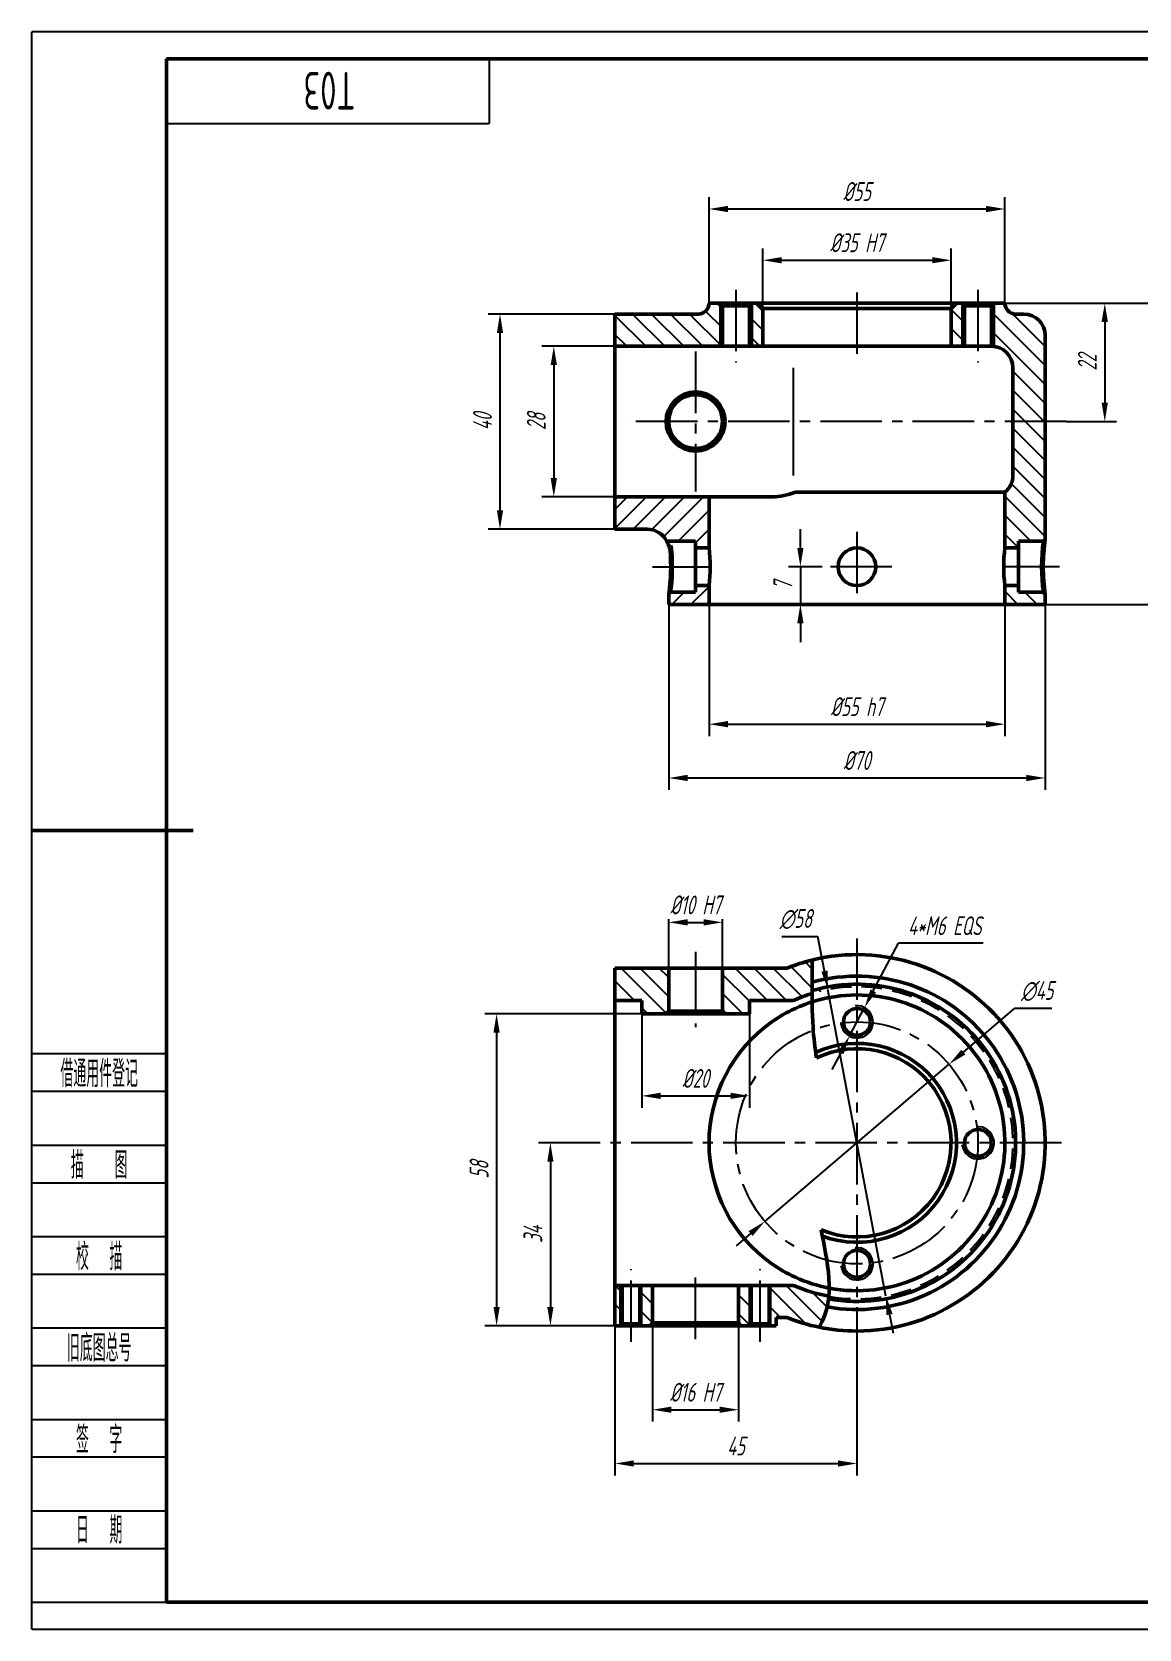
# Model space of a CAD drawing. Header units: millimetres. Extents: x 5 to 4696, y -479 to 299.
# Drawn here: x 942.6 to 1148.5, y -54.3 to 242.7 of the extents above; entities that cross this region are included whole.
import ezdxf
from ezdxf.enums import TextEntityAlignment as Align

# ---------------------------------------------------------------- set-up
doc = ezdxf.new("R2010")
doc.units = ezdxf.units.MM
doc.header["$LTSCALE"] = 0.6
doc.header["$MEASUREMENT"] = 0
doc.linetypes.add('CENTER2', pattern=[28.575, 19.05, -3.175, 3.175, -3.175])
doc.linetypes.add('DASHED2', pattern=[9.525, 6.35, -3.175])
for name, color, linetype, lineweight in [('1轮廓实线层', 7, 'Continuous', 50), ('2细线层', 4, 'Continuous', 25), ('3中心线层', 1, 'CENTER2', 25), ('4虚线层', 6, 'DASHED2', 25), ('5剖面线层', 2, 'Continuous', 25), ('6文字层', 3, 'Continuous', 25), ('7标注层', 4, 'Continuous', 25)]:
    doc.layers.add(name, color=color, linetype=linetype, lineweight=lineweight)
doc.layers.add('图框层', color=7, linetype='Continuous')
doc.styles.add('PC_TEXTSTYLE', font='ISOCP.SHX', dxfattribs={"width": 0.707, "oblique": 13, "bigfont": 'GBCBIG.SHX'})
doc.dimstyles.new('GB_DIAMETER', dxfattribs={"dimtxt": 3.5, "dimasz": 3.5, "dimexe": 2.2, "dimexo": 0, "dimgap": 1.5, "dimtad": 1, "dimjust": 4, "dimdsep": 46, "dimtxsty": 'PC_TEXTSTYLE', "dimcen": 0, "dimclrd": 256, "dimclrt": 3, "dimadec": 0, "dimazin": 2, "dimtp": 0.1, "dimtm": 0.1, "dimtfac": 0.71, "dimtdec": 3, "dimtmove": 0, "dimatfit": 2, "dimfxl": 1, "dimtfill": 1, "dimarcsym": 0})
doc.dimstyles.new('GB_LINEAR', dxfattribs={"dimtxt": 3.5, "dimasz": 3.5, "dimexe": 2.2, "dimexo": 0, "dimgap": 1.5, "dimtad": 1, "dimdsep": 46, "dimtxsty": 'PC_TEXTSTYLE', "dimcen": 0, "dimclrd": 256, "dimclrt": 3, "dimadec": 0, "dimazin": 2, "dimtp": 0.1, "dimtm": 0.1, "dimtfac": 0.71, "dimtdec": 3, "dimtmove": 0, "dimatfit": 3, "dimfxl": 1, "dimtfill": 1, "dimarcsym": 0})

# ---------------------------------------------------------------- blocks, each defined once
blk = doc.blocks.new('ZwmFrameMain_3_A3^ _^ 无分区图框^ _^ landscape')
at = {"layer": '1轮廓实线层'}
for p, q in [((0, 0), (0, 287)), ((390, 287), (0, 287)), ((-25, 143.5), (5, 143.5)), ((0, 0), (390, 0))]:
    blk.add_line(p, q, dxfattribs=at)
at = {"layer": '2细线层'}
for p, q in [((-25, -5), (-25, 292)), ((395, 292), (-25, 292)), ((-25, -5), (395, -5))]:
    blk.add_line(p, q, dxfattribs=at)
blk = doc.blocks.new('ZwmFrameMain_3_图样代号')
at = {"layer": '2细线层', "linetype": 'Continuous'}
for p in [(60, 0), (0, -12)]:
    blk.add_line(p, (60, -12), dxfattribs=at)
at = {"layer": '6文字层', "style": 'PC_TEXTSTYLE', "width": 3.066155}
blk.add_attdef('图样代号', text='', height=7, rotation=180, dxfattribs=at).set_placement((58.24, -2.4), (2.35, -2.4), align=Align.FIT)
blk = doc.blocks.new('ZwmFrameMain_3_附加栏')
at = {"layer": '2细线层'}
for p, q in [((-25, 102), (0, 102)), ((-25, 95), (0, 95)), ((-25, 85), (0, 85)), ((-25, 78), (0, 78)), ((-25, 68), (0, 68)), ((-25, 61), (0, 61)), ((-25, 51), (0, 51)), ((-25, 44), (0, 44)), ((-25, 34), (0, 34)), ((-25, 27), (0, 27)), ((-25, 17), (0, 17)), ((-25, 10), (0, 10)), ((-25, 0), (0, 0))]:
    blk.add_line(p, q, dxfattribs=at)
at = {"layer": '6文字层', "color": 3, "style": 'PC_TEXTSTYLE'}
for s, width, p in [('借通用件登记', 0.667, (-12.5, 98.5)), ('描   图', 0.6667, (-12.5, 81.5)), ('校  描', 0.667, (-12.5, 64.5)), ('旧底图总号', 0.667, (-12.5, 47.5)), ('签  字', 0.667, (-12.5, 30.5)), ('日  期', 0.667, (-12.49, 13.6))]:
    blk.add_text(s, height=5, dxfattribs=dict(at, width=width)).set_placement(p, align=Align.MIDDLE)
at = {"layer": '6文字层', "style": 'PC_TEXTSTYLE'}
for tag, width, p, p2 in [('借通用件登记', 0.671328, (-23.44, 86.36), (-1.25, 86.36)), ('描图', 2.120922, (-23.44, 69.36), (-1.25, 69.36)), ('校图', 2.149976, (-23.75, 52.06), (-1.25, 52.06)), ('旧底图总号', 0.761452, (-22.84, 35.67), (-1.86, 35.67)), ('签字', 2.026939, (-23.14, 18.37), (-1.56, 18.37)), ('日期', 1.89999, (-22.84, 1.37), (-2.17, 1.37))]:
    blk.add_attdef(tag, text='', height=5, dxfattribs=dict(at, width=width)).set_placement(p, p2, align=Align.FIT)
blk = doc.blocks.new('*D62')
at = {"layer": '7标注层', "color": 0, "lineweight": -2}
for p, q in [((1061.02, 136.23), (1061.02, 101.75)), ((1131.02, 136.23), (1131.02, 101.75))]:
    blk.add_line(p, q, dxfattribs=at)
at = {"layer": '7标注层', "lineweight": -2}
blk.add_line((1064.52, 103.95), (1127.52, 103.95), dxfattribs=at)
at = {"layer": '7标注层'}
for points in [[(1064.52, 104.54), (1064.52, 103.37), (1061.02, 103.95)], [(1127.52, 103.37), (1127.52, 104.54), (1131.02, 103.95)]]:
    blk.add_solid(points, dxfattribs=at)
at = {"layer": 'Defpoints', "color": 0}
for p in [(1061.02, 136.23), (1131.02, 136.23), (1131.02, 103.95)]:
    blk.add_point(p, dxfattribs=at)
at = {"layer": '7标注层', "color": 3, "insert": (1096.02, 107.2), "char_height": 3.5, "attachment_point": 5, "style": 'PC_TEXTSTYLE', "bg_fill": 3, "box_fill_scale": 1.25, "bg_fill_color": 257, "bg_fill_transparency": 0}
blk.add_mtext('{%%c70}', dxfattribs=at)
blk = doc.blocks.new('*D63')
at = {"layer": '7标注层', "color": 0, "lineweight": -2}
for p, q in [((1068.52, 136.23), (1068.52, 111.75)), ((1123.52, 136.23), (1123.52, 111.75))]:
    blk.add_line(p, q, dxfattribs=at)
at = {"layer": '7标注层', "lineweight": -2}
blk.add_line((1072.02, 113.95), (1120.02, 113.95), dxfattribs=at)
at = {"layer": '7标注层'}
for points in [[(1072.02, 114.54), (1072.02, 113.37), (1068.52, 113.95)], [(1120.02, 113.37), (1120.02, 114.54), (1123.52, 113.95)]]:
    blk.add_solid(points, dxfattribs=at)
at = {"layer": 'Defpoints', "color": 0}
for p in [(1068.52, 136.23), (1123.52, 136.23), (1123.52, 113.95)]:
    blk.add_point(p, dxfattribs=at)
at = {"layer": '7标注层', "color": 3, "insert": (1096.02, 117.2), "char_height": 3.5, "attachment_point": 5, "style": 'PC_TEXTSTYLE', "bg_fill": 3, "box_fill_scale": 1.25, "bg_fill_color": 257, "bg_fill_transparency": 0}
blk.add_mtext('{%%c55 h7}', dxfattribs=at)
blk = doc.blocks.new('*D64')
at = {"layer": '7标注层', "color": 0, "lineweight": -2}
for p, q in [((1123.52, 192.23), (1165.63, 192.23)), ((1131.02, 136.23), (1165.63, 136.23))]:
    blk.add_line(p, q, dxfattribs=at)
at = {"layer": '7标注层', "lineweight": -2}
blk.add_line((1163.43, 139.73), (1163.43, 188.73), dxfattribs=at)
at = {"layer": '7标注层'}
for points in [[(1164.02, 188.73), (1162.85, 188.73), (1163.43, 192.23)], [(1162.85, 139.73), (1164.02, 139.73), (1163.43, 136.23)]]:
    blk.add_solid(points, dxfattribs=at)
at = {"layer": 'Defpoints', "color": 0}
for p in [(1123.52, 192.23), (1163.43, 192.23), (1131.02, 136.23)]:
    blk.add_point(p, dxfattribs=at)
at = {"layer": '7标注层', "color": 3, "insert": (1160.18, 164.23), "char_height": 3.5, "attachment_point": 5, "rotation": 90, "style": 'PC_TEXTSTYLE', "bg_fill": 3, "box_fill_scale": 1.25, "bg_fill_color": 257, "bg_fill_transparency": 0}
blk.add_mtext('56', dxfattribs=at)
blk = doc.blocks.new('*D65')
at = {"layer": '7标注层', "lineweight": -2}
for p, q in [((1085.5, 146.73), (1085.5, 150.23)), ((1085.5, 143.23), (1085.5, 136.23)), ((1085.5, 132.73), (1085.5, 129.23))]:
    blk.add_line(p, q, dxfattribs=at)
at = {"layer": '7标注层', "color": 0, "lineweight": -2}
for p, q in [((1089.52, 143.23), (1083.3, 143.23)), ((1089.52, 136.23), (1083.3, 136.23))]:
    blk.add_line(p, q, dxfattribs=at)
at = {"layer": '7标注层'}
for points in [[(1084.92, 146.73), (1086.08, 146.73), (1085.5, 143.23)], [(1086.08, 132.73), (1084.92, 132.73), (1085.5, 136.23)]]:
    blk.add_solid(points, dxfattribs=at)
at = {"layer": 'Defpoints', "color": 0}
for p in [(1089.52, 143.23), (1089.52, 136.23)]:
    blk.add_point(p, dxfattribs=at)
at = {"layer": '7标注层', "color": 3, "insert": (1082.25, 139.73), "char_height": 3.5, "attachment_point": 5, "rotation": 90, "style": 'PC_TEXTSTYLE', "bg_fill": 3, "box_fill_scale": 1.25, "bg_fill_color": 257, "bg_fill_transparency": 0}
blk.add_mtext('7', dxfattribs=at)
at = {"layer": 'Defpoints', "color": 0}
blk.add_point((1085.5, 136.23), dxfattribs=at)
blk = doc.blocks.new('*D66')
at = {"layer": '7标注层', "color": 0, "lineweight": -2}
for p, q in [((1051.02, 190.23), (1027.45, 190.23)), ((1051.02, 150.23), (1027.45, 150.23))]:
    blk.add_line(p, q, dxfattribs=at)
at = {"layer": '7标注层', "lineweight": -2}
blk.add_line((1029.65, 186.73), (1029.65, 153.73), dxfattribs=at)
at = {"layer": '7标注层'}
for points in [[(1030.24, 186.73), (1029.07, 186.73), (1029.65, 190.23)], [(1029.07, 153.73), (1030.24, 153.73), (1029.65, 150.23)]]:
    blk.add_solid(points, dxfattribs=at)
at = {"layer": 'Defpoints', "color": 0}
for p in [(1051.02, 190.23), (1029.65, 150.23), (1051.02, 150.23)]:
    blk.add_point(p, dxfattribs=at)
at = {"layer": '7标注层', "color": 3, "insert": (1026.4, 170.23), "char_height": 3.5, "attachment_point": 5, "rotation": 90, "style": 'PC_TEXTSTYLE', "bg_fill": 3, "box_fill_scale": 1.25, "bg_fill_color": 257, "bg_fill_transparency": 0}
blk.add_mtext('40', dxfattribs=at)
blk = doc.blocks.new('*D67')
at = {"layer": '7标注层', "color": 0, "lineweight": -2}
for p, q in [((1051.02, 184.23), (1037.45, 184.23)), ((1051.02, 156.23), (1037.45, 156.23))]:
    blk.add_line(p, q, dxfattribs=at)
at = {"layer": '7标注层', "lineweight": -2}
blk.add_line((1039.65, 180.73), (1039.65, 159.73), dxfattribs=at)
at = {"layer": '7标注层'}
for points in [[(1040.24, 180.73), (1039.07, 180.73), (1039.65, 184.23)], [(1039.07, 159.73), (1040.24, 159.73), (1039.65, 156.23)]]:
    blk.add_solid(points, dxfattribs=at)
at = {"layer": 'Defpoints', "color": 0}
for p in [(1051.02, 184.23), (1039.65, 156.23), (1051.02, 156.23)]:
    blk.add_point(p, dxfattribs=at)
at = {"layer": '7标注层', "color": 3, "insert": (1036.4, 170.23), "char_height": 3.5, "attachment_point": 5, "rotation": 90, "style": 'PC_TEXTSTYLE', "bg_fill": 3, "box_fill_scale": 1.25, "bg_fill_color": 257, "bg_fill_transparency": 0}
blk.add_mtext('28', dxfattribs=at)
blk = doc.blocks.new('*D68')
at = {"layer": '7标注层', "color": 0, "lineweight": -2}
for p, q in [((1068.52, 192.23), (1068.52, 211.96)), ((1123.52, 192.23), (1123.52, 211.96))]:
    blk.add_line(p, q, dxfattribs=at)
at = {"layer": '7标注层', "lineweight": -2}
blk.add_line((1072.02, 209.76), (1120.02, 209.76), dxfattribs=at)
at = {"layer": '7标注层'}
for points in [[(1072.02, 210.34), (1072.02, 209.17), (1068.52, 209.76)], [(1120.02, 209.17), (1120.02, 210.34), (1123.52, 209.76)]]:
    blk.add_solid(points, dxfattribs=at)
at = {"layer": 'Defpoints', "color": 0}
for p in [(1123.52, 209.76), (1068.52, 192.23), (1123.52, 192.23)]:
    blk.add_point(p, dxfattribs=at)
at = {"layer": '7标注层', "color": 3, "insert": (1096.02, 213.01), "char_height": 3.5, "attachment_point": 5, "style": 'PC_TEXTSTYLE', "bg_fill": 3, "box_fill_scale": 1.25, "bg_fill_color": 257, "bg_fill_transparency": 0}
blk.add_mtext('{%%c55}', dxfattribs=at)
blk = doc.blocks.new('*D69')
at = {"layer": '7标注层', "color": 0, "lineweight": -2}
for p, q in [((1078.52, 189.77), (1078.52, 202.43)), ((1113.52, 188.23), (1113.52, 202.43))]:
    blk.add_line(p, q, dxfattribs=at)
at = {"layer": '7标注层', "lineweight": -2}
blk.add_line((1082.02, 200.23), (1110.02, 200.23), dxfattribs=at)
at = {"layer": '7标注层'}
for points in [[(1082.02, 200.81), (1082.02, 199.65), (1078.52, 200.23)], [(1110.02, 199.65), (1110.02, 200.81), (1113.52, 200.23)]]:
    blk.add_solid(points, dxfattribs=at)
at = {"layer": 'Defpoints', "color": 0}
for p in [(1113.52, 200.23), (1078.52, 189.77), (1113.52, 188.23)]:
    blk.add_point(p, dxfattribs=at)
at = {"layer": '7标注层', "color": 3, "insert": (1096.02, 203.48), "char_height": 3.5, "attachment_point": 5, "style": 'PC_TEXTSTYLE', "bg_fill": 3, "box_fill_scale": 1.25, "bg_fill_color": 257, "bg_fill_transparency": 0}
blk.add_mtext('{%%c35 H7}', dxfattribs=at)
blk = doc.blocks.new('*D70')
at = {"layer": '7标注层', "color": 0, "lineweight": -2}
for p, q in [((1123.52, 192.23), (1144.29, 192.23)), ((1134.94, 170.23), (1144.29, 170.23))]:
    blk.add_line(p, q, dxfattribs=at)
at = {"layer": '7标注层', "lineweight": -2}
blk.add_line((1142.09, 188.73), (1142.09, 173.73), dxfattribs=at)
at = {"layer": '7标注层'}
for points in [[(1142.67, 188.73), (1141.5, 188.73), (1142.09, 192.23)], [(1141.5, 173.73), (1142.67, 173.73), (1142.09, 170.23)]]:
    blk.add_solid(points, dxfattribs=at)
at = {"layer": 'Defpoints', "color": 0}
for p in [(1123.52, 192.23), (1134.94, 170.23), (1142.09, 170.23)]:
    blk.add_point(p, dxfattribs=at)
at = {"layer": '7标注层', "color": 3, "insert": (1138.84, 181.23), "char_height": 3.5, "attachment_point": 5, "rotation": 90, "style": 'PC_TEXTSTYLE', "bg_fill": 3, "box_fill_scale": 1.25, "bg_fill_color": 257, "bg_fill_transparency": 0}
blk.add_mtext('22', dxfattribs=at)
blk = doc.blocks.new('*D77')
at = {"layer": '7标注层', "lineweight": -2}
for p, q in [((1115.8, 52.98), (1125.28, 61.07)), ((1132.26, 61.07), (1125.28, 61.07)), ((1078.9, 21.5), (1113.14, 50.71)), ((1076.24, 19.23), (1073.58, 16.95))]:
    blk.add_line(p, q, dxfattribs=at)
at = {"layer": '7标注层'}
for points in [[(1115.42, 53.42), (1116.18, 52.54), (1113.14, 50.71)], [(1076.62, 18.78), (1075.86, 19.67), (1078.9, 21.5)]]:
    blk.add_solid(points, dxfattribs=at)
at = {"layer": 'Defpoints', "color": 0}
for p in [(1113.14, 50.71), (1078.9, 21.5)]:
    blk.add_point(p, dxfattribs=at)
at = {"layer": '7标注层', "color": 3, "insert": (1129.52, 64.32), "char_height": 3.5, "attachment_point": 5, "style": 'PC_TEXTSTYLE', "bg_fill": 3, "box_fill_scale": 1.25, "bg_fill_color": 257, "bg_fill_transparency": 0}
blk.add_mtext('∅45', dxfattribs=at)
blk = doc.blocks.new('*D78')
at = {"layer": '7标注层', "lineweight": -2}
for p, q in [((1082.04, 74.46), (1088.76, 74.46)), ((1089.97, 68.03), (1088.76, 74.46)), ((1101.41, 7.61), (1090.63, 64.6)), ((1102.07, 4.17), (1102.72, 0.73))]:
    blk.add_line(p, q, dxfattribs=at)
at = {"layer": '7标注层'}
for points in [[(1089.4, 67.93), (1090.55, 68.14), (1090.63, 64.6)], [(1102.64, 4.28), (1101.49, 4.06), (1101.41, 7.61)]]:
    blk.add_solid(points, dxfattribs=at)
at = {"layer": 'Defpoints', "color": 0}
for p in [(1090.63, 64.6), (1101.41, 7.61)]:
    blk.add_point(p, dxfattribs=at)
at = {"layer": '7标注层', "color": 3, "insert": (1084.65, 77.71), "char_height": 3.5, "attachment_point": 5, "style": 'PC_TEXTSTYLE', "bg_fill": 3, "box_fill_scale": 1.25, "bg_fill_color": 257, "bg_fill_transparency": 0}
blk.add_mtext('∅58', dxfattribs=at)
blk = doc.blocks.new('*D79')
at = {"layer": '7标注层', "color": 0, "lineweight": -2}
for p, q in [((1056.02, 60.1), (1056.02, 42.64)), ((1076.02, 60.1), (1076.02, 42.64))]:
    blk.add_line(p, q, dxfattribs=at)
at = {"layer": '7标注层', "lineweight": -2}
blk.add_line((1059.52, 44.84), (1072.52, 44.84), dxfattribs=at)
at = {"layer": '7标注层'}
for points in [[(1059.52, 45.42), (1059.52, 44.26), (1056.02, 44.84)], [(1072.52, 44.26), (1072.52, 45.42), (1076.02, 44.84)]]:
    blk.add_solid(points, dxfattribs=at)
at = {"layer": 'Defpoints', "color": 0}
for p in [(1056.02, 60.1), (1076.02, 60.1), (1076.02, 44.84)]:
    blk.add_point(p, dxfattribs=at)
at = {"layer": '7标注层', "color": 3, "insert": (1066.02, 48.09), "char_height": 3.5, "attachment_point": 5, "style": 'PC_TEXTSTYLE', "bg_fill": 3, "box_fill_scale": 1.25, "bg_fill_color": 257, "bg_fill_transparency": 0}
blk.add_mtext('{%%c20}', dxfattribs=at)
blk = doc.blocks.new('*D80')
at = {"layer": '7标注层', "color": 0, "lineweight": -2}
for p, q in [((1061.02, 66.18), (1061.02, 79.3)), ((1071.02, 66.18), (1071.02, 79.3))]:
    blk.add_line(p, q, dxfattribs=at)
at = {"layer": '7标注层', "lineweight": -2}
blk.add_line((1064.52, 77.1), (1067.52, 77.1), dxfattribs=at)
at = {"layer": '7标注层'}
for points in [[(1064.52, 77.69), (1064.52, 76.52), (1061.02, 77.1)], [(1067.52, 76.52), (1067.52, 77.69), (1071.02, 77.1)]]:
    blk.add_solid(points, dxfattribs=at)
at = {"layer": 'Defpoints', "color": 0}
for p in [(1061.02, 66.18), (1071.02, 66.18)]:
    blk.add_point(p, dxfattribs=at)
at = {"layer": '7标注层', "color": 3, "insert": (1066.02, 80.35), "char_height": 3.5, "attachment_point": 5, "style": 'PC_TEXTSTYLE', "bg_fill": 3, "box_fill_scale": 1.25, "bg_fill_color": 257, "bg_fill_transparency": 0}
blk.add_mtext('{%%c10 H7}', dxfattribs=at)
at = {"layer": 'Defpoints', "color": 0}
blk.add_point((1071.02, 77.1), dxfattribs=at)
blk = doc.blocks.new('*D81')
at = {"layer": '7标注层', "color": 0, "lineweight": -2}
for p, q in [((1044.38, 36.1), (1036.82, 36.1)), ((1051.02, 2.1), (1036.82, 2.1))]:
    blk.add_line(p, q, dxfattribs=at)
at = {"layer": '7标注层', "lineweight": -2}
blk.add_line((1039.02, 32.6), (1039.02, 5.6), dxfattribs=at)
at = {"layer": '7标注层'}
for points in [[(1039.6, 32.6), (1038.44, 32.6), (1039.02, 36.1)], [(1038.44, 5.6), (1039.6, 5.6), (1039.02, 2.1)]]:
    blk.add_solid(points, dxfattribs=at)
at = {"layer": 'Defpoints', "color": 0}
for p in [(1044.38, 36.1), (1039.02, 2.1), (1051.02, 2.1)]:
    blk.add_point(p, dxfattribs=at)
at = {"layer": '7标注层', "color": 3, "insert": (1035.77, 19.1), "char_height": 3.5, "attachment_point": 5, "rotation": 90, "style": 'PC_TEXTSTYLE', "bg_fill": 3, "box_fill_scale": 1.25, "bg_fill_color": 257, "bg_fill_transparency": 0}
blk.add_mtext('34', dxfattribs=at)
blk = doc.blocks.new('*D82')
at = {"layer": '7标注层', "color": 0, "lineweight": -2}
for p, q in [((1056.02, 60.1), (1026.82, 60.1)), ((1051.02, 2.1), (1026.82, 2.1))]:
    blk.add_line(p, q, dxfattribs=at)
at = {"layer": '7标注层', "lineweight": -2}
blk.add_line((1029.02, 56.6), (1029.02, 5.6), dxfattribs=at)
at = {"layer": '7标注层'}
for points in [[(1029.6, 56.6), (1028.44, 56.6), (1029.02, 60.1)], [(1028.44, 5.6), (1029.6, 5.6), (1029.02, 2.1)]]:
    blk.add_solid(points, dxfattribs=at)
at = {"layer": 'Defpoints', "color": 0}
for p in [(1056.02, 60.1), (1029.02, 2.1), (1051.02, 2.1)]:
    blk.add_point(p, dxfattribs=at)
at = {"layer": '7标注层', "color": 3, "insert": (1025.77, 31.1), "char_height": 3.5, "attachment_point": 5, "rotation": 90, "style": 'PC_TEXTSTYLE', "bg_fill": 3, "box_fill_scale": 1.25, "bg_fill_color": 257, "bg_fill_transparency": 0}
blk.add_mtext('58', dxfattribs=at)
blk = doc.blocks.new('*D83')
at = {"layer": '7标注层', "color": 0, "lineweight": -2}
for p, q in [((1058.02, 3.6), (1058.02, -15.73)), ((1074.02, 3.08), (1074.02, -15.73))]:
    blk.add_line(p, q, dxfattribs=at)
at = {"layer": '7标注层', "lineweight": -2}
blk.add_line((1061.52, -13.53), (1070.52, -13.53), dxfattribs=at)
at = {"layer": '7标注层'}
for points in [[(1061.52, -12.95), (1061.52, -14.11), (1058.02, -13.53)], [(1070.52, -14.11), (1070.52, -12.95), (1074.02, -13.53)]]:
    blk.add_solid(points, dxfattribs=at)
at = {"layer": 'Defpoints', "color": 0}
for p in [(1058.02, 3.6), (1074.02, 3.08), (1074.02, -13.53)]:
    blk.add_point(p, dxfattribs=at)
at = {"layer": '7标注层', "color": 3, "insert": (1066.02, -10.28), "char_height": 3.5, "attachment_point": 5, "style": 'PC_TEXTSTYLE', "bg_fill": 3, "box_fill_scale": 1.25, "bg_fill_color": 257, "bg_fill_transparency": 0}
blk.add_mtext('{%%c16 H7}', dxfattribs=at)
blk = doc.blocks.new('*D84')
at = {"layer": '7标注层', "lineweight": -2}
for p, q in [((1099.04, 64.36), (1103.71, 73.22)), ((1119.46, 73.22), (1103.71, 73.22)), ((1094.62, 55.95), (1097.42, 61.26)), ((1092.99, 52.85), (1091.37, 49.75))]:
    blk.add_line(p, q, dxfattribs=at)
at = {"layer": '7标注层'}
for points in [[(1098.53, 64.63), (1099.56, 64.08), (1097.42, 61.26)], [(1093.51, 52.58), (1092.48, 53.12), (1094.62, 55.95)]]:
    blk.add_solid(points, dxfattribs=at)
at = {"layer": 'Defpoints', "color": 0}
for p in [(1097.42, 61.26), (1094.62, 55.95)]:
    blk.add_point(p, dxfattribs=at)
at = {"layer": '7标注层', "color": 3, "insert": (1112.34, 76.47), "char_height": 3.5, "attachment_point": 5, "style": 'PC_TEXTSTYLE', "bg_fill": 3, "box_fill_scale": 1.25, "bg_fill_color": 257, "bg_fill_transparency": 0}
blk.add_mtext('{4*M6 EQS}', dxfattribs=at)
blk = doc.blocks.new('*D87')
at = {"layer": '7标注层', "color": 0, "lineweight": -2}
for p, q in [((1051.02, 2.1), (1051.02, -25.73)), ((1096.02, -1.9), (1096.02, -25.73))]:
    blk.add_line(p, q, dxfattribs=at)
at = {"layer": '7标注层', "lineweight": -2}
blk.add_line((1054.52, -23.53), (1092.52, -23.53), dxfattribs=at)
at = {"layer": '7标注层'}
for points in [[(1054.52, -22.95), (1054.52, -24.11), (1051.02, -23.53)], [(1092.52, -24.11), (1092.52, -22.95), (1096.02, -23.53)]]:
    blk.add_solid(points, dxfattribs=at)
at = {"layer": 'Defpoints', "color": 0}
for p in [(1051.02, 2.1), (1096.02, -1.9), (1096.02, -23.53)]:
    blk.add_point(p, dxfattribs=at)
at = {"layer": '7标注层', "color": 3, "insert": (1073.52, -20.28), "char_height": 3.5, "attachment_point": 5, "style": 'PC_TEXTSTYLE', "bg_fill": 3, "box_fill_scale": 1.25, "bg_fill_color": 257, "bg_fill_transparency": 0}
blk.add_mtext('45', dxfattribs=at)

msp = doc.modelspace()

# ---------------------------------------------------------------- hatches: boundary and pattern name
at = {"layer": '5剖面线层'}
h = msp.add_hatch(dxfattribs=at)
h.set_pattern_fill('ANSI31', color=256, scale=20)
h.set_pattern_definition([(45, (1051.0195, 136.2295), (-1.76777, 1.76777), [])])
h.paths.add_polyline_path([(1051.02, 150.229), (1051.02, 156.229), (1068.52, 156.229), (1068.52, 146.729), (1066.02, 146.729), (1066.02, 147.979), (1060.616, 147.979, 0.2870076), (1057.02, 150.229)])
h.paths.add_polyline_path([(1061.02, 136.229), (1068.52, 136.229), (1068.52, 139.729), (1066.02, 139.729), (1066.02, 138.479), (1061.37, 138.479), (1061.02, 138.129)])

# ---------------------------------------------------------------- linework, layer by layer
at = {"layer": '1轮廓实线层'}
for p, q in [((1051.02, 184.229), (1051.02, 190.229)), ((1051.02, 190.229), (1066.52, 190.229)), ((1068.52, 192.229), (1070.52, 192.229)), ((1076.52, 192.229), (1070.52, 192.229)), ((1070.52, 192.229), (1071.02, 191.729)), ((1076.02, 191.729), (1071.02, 191.729)), ((1071.02, 191.729), (1071.02, 184.229)), ((1076.02, 191.729), (1076.52, 192.229)), ((1076.02, 191.729), (1076.02, 184.229)), ((1076.52, 192.229), (1077.52, 192.229)), ((1114.52, 192.229), (1077.52, 192.229)), ((1077.52, 192.229), (1078.52, 191.229)), ((1113.52, 191.229), (1078.52, 191.229)), ((1078.52, 191.229), (1078.52, 184.229)), ((1113.52, 191.229), (1114.52, 192.229)), ((1113.52, 184.229), (1113.52, 191.229)), ((1114.52, 192.229), (1115.52, 192.229)), ((1116.02, 191.729), (1115.52, 192.229)), ((1121.52, 192.229), (1115.52, 192.229)), ((1116.02, 191.729), (1116.02, 184.229)), ((1121.02, 191.729), (1116.02, 191.729)), ((1121.02, 191.729), (1121.52, 192.229)), ((1121.02, 184.229), (1121.02, 191.729)), ((1121.52, 192.229), (1123.52, 192.229)), ((1125.52, 190.229), (1127.02, 190.229)), ((1051.02, 184.229), (1051.02, 180.229)), ((1071.02, 184.229), (1051.02, 184.229)), ((1071.02, 184.229), (1076.02, 184.229)), ((1078.52, 184.229), (1076.02, 184.229)), ((1078.52, 184.229), (1113.52, 184.229)), ((1116.02, 184.229), (1113.52, 184.229)), ((1116.02, 184.229), (1121.02, 184.229)), ((1131.02, 186.229), (1131.02, 148.329)), ((1051.02, 180.229), (1051.02, 160.229)), ((1125.02, 160.229), (1125.02, 180.229)), ((1051.02, 160.229), (1051.02, 156.229)), ((1051.02, 150.229), (1051.02, 156.229)), ((1051.02, 156.229), (1068.52, 156.229)), ((1080.208, 156.229), (1068.52, 156.229)), ((1068.52, 156.229), (1068.52, 146.729)), ((1123.52, 157.107), (1084.563, 157.107)), ((1123.52, 146.729), (1123.52, 157.107)), ((1057.02, 150.229), (1051.02, 150.229)), ((1066.02, 147.979), (1060.616, 147.979)), ((1061.37, 147.155), (1060.998, 147.197)), ((1061.263, 146.229), (1061.58, 146.041)), ((1066.02, 146.729), (1066.02, 147.979)), ((1066.02, 139.729), (1066.02, 146.729)), ((1068.52, 146.729), (1066.02, 146.729)), ((1126.02, 146.729), (1123.52, 146.729)), ((1130.67, 147.979), (1126.02, 147.979)), ((1126.02, 147.979), (1126.02, 146.729)), ((1126.02, 146.729), (1126.02, 139.729)), ((1130.719, 148.029), (1130.67, 147.979)), ((1131.02, 148.329), (1130.719, 148.029)), ((1066.02, 139.729), (1068.52, 139.729)), ((1066.02, 138.479), (1066.02, 139.729)), ((1068.52, 139.729), (1068.52, 136.229)), ((1126.02, 139.729), (1123.52, 139.729)), ((1123.52, 136.229), (1123.52, 139.729)), ((1126.02, 139.729), (1126.02, 138.479)), ((1061.02, 138.129), (1061.37, 138.479)), ((1061.02, 136.229), (1061.02, 138.129)), ((1061.37, 138.479), (1066.02, 138.479)), ((1130.67, 138.479), (1126.02, 138.479)), ((1130.7, 138.449), (1130.67, 138.479)), ((1131.02, 138.129), (1130.7, 138.449)), ((1131.02, 138.129), (1131.02, 136.229)), ((1068.52, 136.229), (1061.02, 136.229)), ((1123.52, 136.229), (1068.52, 136.229)), ((1131.02, 136.229), (1123.52, 136.229)), ((1051.02, 68.602), (1061.02, 68.602)), ((1051.02, 62.602), (1051.02, 68.602)), ((1066.02, 68.602), (1061.02, 68.602)), ((1061.02, 68.602), (1061.02, 60.602)), ((1071.02, 68.602), (1066.02, 68.602)), ((1071.02, 68.602), (1083.029, 68.602)), ((1071.02, 60.602), (1071.02, 68.602)), ((1051.02, 62.602), (1051.02, 58.602)), ((1056.02, 62.602), (1051.02, 62.602)), ((1056.02, 60.102), (1056.02, 62.602)), ((1076.02, 62.602), (1076.02, 60.102)), ((1084.24, 62.602), (1076.02, 62.602)), ((1060.52, 60.102), (1056.02, 60.102)), ((1061.02, 60.602), (1060.52, 60.102)), ((1060.52, 60.102), (1066.02, 60.102)), ((1061.02, 60.602), (1066.02, 60.602)), ((1066.02, 60.602), (1071.02, 60.602)), ((1066.02, 60.102), (1071.52, 60.102)), ((1071.52, 60.102), (1071.02, 60.602)), ((1076.02, 60.102), (1071.52, 60.102)), ((1051.02, 58.602), (1051.02, 13.602)), ((1051.02, 13.602), (1051.02, 9.602)), ((1051.02, 9.602), (1052.37, 9.602)), ((1051.02, 3.602), (1051.02, 9.602)), ((1055.67, 9.602), (1052.37, 9.602)), ((1055.67, 9.602), (1058.02, 9.602)), ((1066.02, 9.602), (1058.02, 9.602)), ((1074.02, 9.602), (1066.02, 9.602)), ((1074.02, 9.602), (1076.37, 9.602)), ((1079.67, 9.602), (1076.37, 9.602)), ((1079.67, 9.602), (1084.24, 9.602)), ((1083.029, 3.602), (1081.02, 3.602))]:
    msp.add_line(p, q, dxfattribs=at)
for centre, radius in [((1066.02, 170.229), 5.5), ((1066.02, 170.229), 5), ((1096.02, 143.23), 3.5), ((1096.02, 58.602), 2.5), ((1118.52, 36.102), 2.5), ((1096.02, 13.602), 2.5)]:
    msp.add_circle(centre, radius, dxfattribs=at)
for centre, radius, start, end in [((1066.52, 192.229), 2, 270, 0), ((1125.52, 192.229), 2, 180, 270), ((1127.02, 186.229), 4, 0, 90), ((1121.02, 180.229), 4, 0, 90), ((1121.02, 160.229), 4, 308.68219, 0), ((1079.84, 169.327), 13.103, 271.60936, 291.13106), ((1057.02, 146.229), 4, 25.94448, 90), ((1057.036, 145.755), 4.217, 20.00077, 31.85207), ((1026.319, 143.227), 35.073, 351.64324, 4.91098), ((1057.526, 145.902), 3.752, 5.00657, 20.10055), ((1057.554, 145.856), 4.03, 2.62954, 18.80478), ((1026.377, 143.239), 35.315, 352.25423, 4.5508), ((1041.007, 143.232), 27.735, 352.74404, 7.24391), ((1151.104, 143.233), 27.806, 172.77547, 187.23794), ((1165.468, 143.229), 35.121, 172.22714, 187.77286), ((1165.723, 143.229), 35.077, 171.63975, 188.36025), ((1096.02, 36.102), 35, 103.83313, 111.78679), ((1096.02, 36.102), 29.5, 259.67671, 106.37954), ((1096.02, 36.102), 31, 259.71966, 105.54965), ((1096.02, 36.102), 29, 106.67561, 113.96509), ((1096.02, 36.102), 27.5, 259.1769, 107.61675), ((1096.05, 36.042), 27.567, 114.62444, 125.07686), ((1096.02, 36.102), 27.5, 107.61675, 114.61995), ((1096.02, 36.102), 27.5, 125.0968, 234.9032), ((1096.02, 36.102), 18.5, 249.65645, 114.5321), ((1096.02, 36.102), 17.5, 247.66677, 115.49606), ((1095.826, 35.793), 27.136, 234.8633, 245.48084), ((1096.02, 36.102), 29, 246.03491, 259.5993), ((1096.02, 36.102), 27.5, 245.38002, 259.1769)]:
    msp.add_arc(centre, radius, start, end, dxfattribs=at)
msp.add_open_spline([(1087.651, 70.087), (1087.71, 68.764), (1087.715, 67.387), (1087.709, 65.967)], degree=3, dxfattribs=at)
msp.add_open_spline([(1087.709, 65.967), (1087.698, 63.29), (1087.616, 58.642), (1088.206, 53.782), (1088.487, 51.898)], degree=3, knots=[0.078513329, 0.078513329, 0.078513329, 0.078513329, 0.113135746, 0.135351793, 0.135351793, 0.135351793, 0.135351793], dxfattribs=at)
at = {"layer": '2细线层'}
for p, q in [((1070.52, 192.229), (1070.52, 184.229)), ((1076.52, 192.229), (1076.52, 184.229)), ((1115.52, 192.229), (1115.52, 184.229)), ((1121.52, 192.229), (1121.52, 184.198)), ((1084.24, 160.229), (1084.24, 180.229))]:
    msp.add_line(p, q, dxfattribs=at)
for centre in [(1096.02, 58.602), (1118.52, 36.102), (1096.02, 13.602)]:
    msp.add_arc(centre, 3, 187, 97, dxfattribs=at)
at = {"layer": '3中心线层'}
for p, q in [((1073.52, 194.729), (1073.52, 181.229)), ((1096.02, 194.229), (1096.02, 181.229)), ((1118.52, 194.729), (1118.52, 181.229)), ((1066.02, 183.229), (1066.02, 157.229)), ((1134.938, 170.229), (1053.02, 170.229)), ((1096.02, 149.73), (1096.02, 136.729)), ((1057.993, 143.229), (1069.02, 143.229)), ((1102.521, 143.23), (1089.52, 143.23)), ((1133.67, 143.229), (1123.02, 143.229)), ((1066.02, 71.602), (1066.02, 57.602)), ((1134.02, 36.102), (1044.382, 36.102))]:
    msp.add_line(p, q, dxfattribs=at)
msp.add_circle((1096.02, 36.102), 22.5, dxfattribs=at)
at = {"layer": '4虚线层'}
msp.add_arc((1096.02, 36.102), 29, 260.11473, 103.97654, dxfattribs=at)
at = {"layer": '5剖面线层'}
for p, q in [((1054.278, 190.229), (1060.278, 184.229)), ((1057.814, 190.229), (1063.814, 184.229)), ((1061.35, 190.229), (1067.35, 184.229)), ((1064.885, 190.229), (1070.885, 184.229)), ((1067.883, 190.767), (1071.02, 187.631)), ((1069.956, 192.229), (1071.02, 191.166)), ((1077.027, 192.229), (1078.52, 190.737)), ((1113.52, 191.092), (1116.02, 188.592)), ((1121.02, 190.664), (1131.02, 180.664)), ((1122.989, 192.229), (1123.622, 191.596)), ((1124.886, 190.332), (1131.02, 184.199)), ((1051.02, 189.953), (1056.743, 184.229)), ((1076.02, 189.702), (1078.52, 187.202)), ((1113.52, 187.557), (1116.02, 185.057)), ((1121.02, 187.128), (1131.02, 177.128)), ((1129.122, 189.633), (1130.423, 188.331)), ((1051.02, 186.417), (1053.207, 184.229)), ((1076.02, 186.166), (1077.956, 184.229)), ((1125.02, 179.592), (1131.02, 173.592)), ((1125.02, 176.057), (1131.02, 170.057)), ((1125.02, 172.521), (1131.02, 166.521)), ((1125.02, 168.986), (1131.02, 162.986)), ((1125.02, 165.45), (1131.02, 159.45)), ((1125.02, 161.915), (1131.02, 155.915)), ((1124.711, 158.688), (1131.02, 152.379)), ((1123.52, 156.344), (1131.02, 148.844)), ((1123.52, 152.808), (1128.348, 147.979)), ((1123.52, 149.273), (1126.02, 146.773)), ((1125.992, 139.729), (1126.02, 139.702)), ((1123.52, 138.666), (1125.956, 136.229)), ((1127.242, 138.479), (1129.492, 136.229))]:
    msp.add_line(p, q, dxfattribs=at)

# ---------------------------------------------------------------- block references
at = {"layer": '图框层'}
ref = msp.add_blockref('ZwmFrameMain_3_图样代号', (967.638, 237.685), dxfattribs=at)
ref.add_attrib('图样代号', 'T03', dxfattribs={"layer": '6文字层', "height": 7, "rotation": 180, "style": 'PC_TEXTSTYLE', "width": 0.707}).set_placement((997.931, 235.282), align=Align.CENTER)
msp.add_blockref('ZwmFrameMain_3_附加栏', (967.638, -49.315), dxfattribs=at)

# ---------------------------------------------------------------- dimensions: what is measured, and where the dimension line sits
at = {"layer": '7标注层'}
dim = msp.add_linear_dim(base=(1096.02, -23.528), p1=(1051.02, 2.102), p2=(1096.02, -1.898), dimstyle='GB_LINEAR', override={"dimpost": '', "dimtvp": 0.1}, dxfattribs=at)
dim.commit()
dim.dimension.update_dxf_attribs({"geometry": '*D87', "text_midpoint": (1073.52, -20.278)})

# ---------------------------------------------------------------- next in the draw order: hatches: boundary and pattern name
at = {"layer": '5剖面线层'}
h = msp.add_hatch(dxfattribs=at)
h.set_pattern_fill('ANSI31', color=256, scale=20, angle=270, style=0, pattern_type=2)
edge = h.paths.add_edge_path(flags=16)
edge.add_arc((1096.02, 36.102), 29, 246.03491, 259.5993)
edge.add_spline(control_points=[(1090.784, 7.579), (1090.606, 5.546), (1090.079, 3.583), (1088.982, 1.817)], knot_values=[0.592442, 0.592442, 0.592442, 0.592442, 0.6199655, 0.6199655, 0.6199655, 0.6199655], degree=3, periodic=0)
edge.add_arc((1096.02, 36.102), 35, 248.21321, 258.40083)
edge.add_line((1083.029, 3.602), (1081.02, 3.602))
edge.add_line((1081.02, 3.602), (1081.02, 2.102))
edge.add_line((1081.02, 2.102), (1080.02, 2.102))
edge.add_line((1080.02, 2.102), (1079.67, 2.452))
edge.add_line((1079.67, 2.452), (1079.67, 9.602))
edge.add_line((1079.67, 9.602), (1084.24, 9.602))
h.paths.add_polyline_path([(1051.02, 3.602), (1051.02, 2.102), (1052.02, 2.102), (1052.37, 2.452), (1052.37, 9.602), (1051.02, 9.602)], flags=0)
h.paths.add_polyline_path([(1074.02, 9.602), (1074.02, 2.602), (1074.52, 2.102), (1076.02, 2.102), (1076.37, 2.452), (1076.37, 9.602)], flags=0)
h.paths.add_polyline_path([(1051.02, 62.602), (1056.02, 62.602), (1056.02, 60.102), (1060.52, 60.102), (1061.02, 60.602), (1061.02, 68.602), (1051.02, 68.602)], flags=0)
edge = h.paths.add_edge_path(flags=0)
edge.add_arc((1096.02, 36.102), 35, 103.83313, 111.78679)
edge.add_line((1083.029, 68.602), (1071.02, 68.602))
edge.add_line((1071.02, 68.602), (1071.02, 60.602))
edge.add_line((1071.02, 60.602), (1071.52, 60.102))
edge.add_line((1071.52, 60.102), (1076.02, 60.102))
edge.add_line((1076.02, 60.102), (1076.02, 62.602))
edge.add_line((1076.02, 62.602), (1084.24, 62.602))
edge.add_arc((1096.02, 36.102), 29, 106.67561, 113.96509)
edge.add_spline(control_points=[(1087.698, 63.882), (1087.707, 66.046), (1087.739, 68.126), (1087.651, 70.087)], knot_values=[0.9126249, 0.9126249, 0.9126249, 0.9126249, 0.9398482, 0.9398482, 0.9398482, 0.9398482], degree=3, periodic=0)
h.paths.add_polyline_path([(1058.02, 2.602), (1058.02, 9.602), (1055.67, 9.602), (1055.67, 2.452), (1056.02, 2.102), (1057.52, 2.102)], flags=0)

# ---------------------------------------------------------------- next in the draw order: linework, layer by layer
at = {"layer": '1轮廓实线层'}
for p, q in [((1052.37, 9.602), (1052.37, 2.452)), ((1055.67, 2.452), (1055.67, 9.602)), ((1058.02, 9.602), (1058.02, 2.602)), ((1074.02, 2.602), (1074.02, 9.602)), ((1076.37, 2.452), (1076.37, 9.602)), ((1079.67, 2.452), (1079.67, 9.602)), ((1051.02, 2.102), (1051.02, 3.602)), ((1081.02, 3.602), (1081.02, 2.102)), ((1052.02, 2.102), (1051.02, 2.102)), ((1052.37, 2.452), (1052.02, 2.102)), ((1052.02, 2.102), (1056.02, 2.102)), ((1052.37, 2.452), (1055.67, 2.452)), ((1055.67, 2.452), (1056.02, 2.102)), ((1057.52, 2.102), (1056.02, 2.102)), ((1058.02, 2.602), (1057.52, 2.102)), ((1057.52, 2.102), (1066.02, 2.102)), ((1058.02, 2.602), (1066.02, 2.602)), ((1066.02, 2.602), (1074.02, 2.602)), ((1066.02, 2.102), (1074.52, 2.102)), ((1074.52, 2.102), (1074.02, 2.602)), ((1076.02, 2.102), (1074.52, 2.102)), ((1076.37, 2.452), (1076.02, 2.102)), ((1076.02, 2.102), (1080.02, 2.102)), ((1076.37, 2.452), (1079.67, 2.452)), ((1080.02, 2.102), (1079.67, 2.452)), ((1081.02, 2.102), (1080.02, 2.102))]:
    msp.add_line(p, q, dxfattribs=at)
for start, end in [(270, 103.83313), (248.21321, 258.40083), (258.40083, 270)]:
    msp.add_arc((1096.02, 36.102), 35, start, end, dxfattribs=at)
msp.add_open_spline([(1089.37, 19.915), (1090.353, 14.503), (1092.344, 7.23), (1088.982, 1.817)], degree=3, dxfattribs=at)
at = {"layer": '2细线层'}
for p, q in [((1052.02, 2.102), (1052.02, 9.602)), ((1056.02, 2.102), (1056.02, 9.602)), ((1076.02, 2.102), (1076.02, 9.602)), ((1080.02, 2.102), (1080.02, 9.602))]:
    msp.add_line(p, q, dxfattribs=at)
at = {"layer": '3中心线层'}
for p, q in [((1096.02, 74.102), (1096.02, -1.898)), ((1054.02, -0.898), (1054.02, 12.602)), ((1066.02, -0.398), (1066.02, 12.602)), ((1078.02, -0.898), (1078.02, 12.602))]:
    msp.add_line(p, q, dxfattribs=at)

# ---------------------------------------------------------------- next in the draw order: block references
at = {"layer": '图框层'}
msp.add_blockref('ZwmFrameMain_3_A3^ _^ 无分区图框^ _^ landscape', (967.638, -49.315), dxfattribs=at)

# ---------------------------------------------------------------- next in the draw order: dimensions: what is measured, and where the dimension line sits
at = {"layer": '7标注层'}
for base, p1, p2, picture, middle in [((1029.654, 150.229), (1051.02, 190.229), (1051.02, 150.229), '*D66', (1026.404, 170.229)), ((1039.02, 2.102), (1044.382, 36.102), (1051.02, 2.102), '*D81', (1035.77, 19.102))]:
    dim = msp.add_linear_dim(base=base, p1=p1, p2=p2, angle=90, dimstyle='GB_LINEAR', override={"dimpost": '', "dimtvp": 0.1}, dxfattribs=at)
    dim.commit()
    dim.dimension.update_dxf_attribs({"geometry": picture, "text_midpoint": middle})
for base, p1, p2, text, picture, middle in [((1131.02, 103.952), (1061.02, 136.229), (1131.02, 136.229), '{%%c<>}', '*D62', (1096.02, 107.202)), ((1074.02, -13.528), (1058.02, 3.599), (1074.02, 3.077), '{%%c<> H7}', '*D83', (1066.02, -10.278))]:
    dim = msp.add_linear_dim(base=base, p1=p1, p2=p2, text=text, dimstyle='GB_LINEAR', override={"dimpost": '', "dimtvp": 0.1}, dxfattribs=at)
    dim.commit()
    dim.dimension.update_dxf_attribs({"geometry": picture, "text_midpoint": middle})
dim = msp.add_linear_dim(base=(1071.02, 77.102), p1=(1061.02, 66.177), p2=(1071.02, 66.177), text='{%%c<> H7}', dimstyle='GB_LINEAR', override={"dimpost": '<>', "dimtvp": 0.1}, dxfattribs=at)
dim.commit()
dim.dimension.update_dxf_attribs({"geometry": '*D80', "text_midpoint": (1066.02, 77.102), "dimtype": 160})
dim = msp.add_diameter_dim_2p(p1=(1078.904, 21.497), p2=(1113.135, 50.707), dimstyle='GB_DIAMETER', override={"dimtoh": 1, "dimatfit": 0, "dimtvp": 0.1}, dxfattribs=at)
dim.commit()
dim.dimension.update_dxf_attribs({"geometry": '*D77', "text_midpoint": (1129.518, 61.071), "dimtype": 163})

# ---------------------------------------------------------------- next in the draw order: dimensions: what is measured, and where the dimension line sits
dim = msp.add_linear_dim(base=(1039.654, 156.229), p1=(1051.02, 184.229), p2=(1051.02, 156.229), angle=90, dimstyle='GB_LINEAR', override={"dimpost": '', "dimtvp": 0.1}, dxfattribs=at)
dim.commit()
dim.dimension.update_dxf_attribs({"geometry": '*D67', "text_midpoint": (1036.404, 170.229)})
for base, p1, p2, text, override, picture, middle in [((1123.52, 113.952), (1068.52, 136.229), (1123.52, 136.229), '{%%c<> h7}', {"dimpost": '<>', "dimtvp": 0.1}, '*D63', (1096.02, 117.202)), ((1076.02, 44.84), (1056.02, 60.102), (1076.02, 60.102), '{%%c<>}', {"dimpost": '', "dimtvp": 0.1}, '*D79', (1066.02, 48.09))]:
    dim = msp.add_linear_dim(base=base, p1=p1, p2=p2, text=text, dimstyle='GB_LINEAR', override=override, dxfattribs=at)
    dim.commit()
    dim.dimension.update_dxf_attribs({"geometry": picture, "text_midpoint": middle})
dim = msp.add_diameter_dim_2p(p1=(1101.414, 7.608), p2=(1090.625, 64.596), dimstyle='GB_DIAMETER', override={"dimtoh": 1, "dimatfit": 0, "dimtvp": 0.1}, dxfattribs=at)
dim.commit()
dim.dimension.update_dxf_attribs({"geometry": '*D78', "text_midpoint": (1084.65, 74.46), "dimtype": 163})

# ---------------------------------------------------------------- next in the draw order: dimensions: what is measured, and where the dimension line sits
for base, p1, p2, picture, middle in [((1163.433, 192.229), (1131.02, 136.229), (1123.52, 192.229), '*D64', (1160.183, 164.229)), ((1085.502, 136.229), (1089.52, 143.23), (1089.52, 136.229), '*D65', (1082.252, 139.73)), ((1029.02, 2.102), (1056.02, 60.102), (1051.02, 2.102), '*D82', (1025.77, 31.102))]:
    dim = msp.add_linear_dim(base=base, p1=p1, p2=p2, angle=90, dimstyle='GB_LINEAR', override={"dimpost": '', "dimtvp": 0.1}, dxfattribs=at)
    dim.commit()
    dim.dimension.update_dxf_attribs({"geometry": picture, "text_midpoint": middle})
dim = msp.add_diameter_dim_2p(p1=(1094.623, 55.947), p2=(1097.416, 61.257), text='{4*M<> EQS}', dimstyle='GB_DIAMETER', override={"dimtoh": 1, "dimpost": '<>', "dimcen": 0, "dimatfit": 0, "dimtvp": 0.1}, dxfattribs=at)
dim.commit()
dim.dimension.update_dxf_attribs({"geometry": '*D84', "text_midpoint": (1112.335, 73.219), "dimtype": 163})

# ---------------------------------------------------------------- next in the draw order: dimensions: what is measured, and where the dimension line sits
dim = msp.add_linear_dim(base=(1123.52, 209.755), p1=(1068.52, 192.229), p2=(1123.52, 192.229), text='{%%c<>}', dimstyle='GB_LINEAR', override={"dimpost": '', "dimtvp": 0.1}, dxfattribs=at)
dim.commit()
dim.dimension.update_dxf_attribs({"geometry": '*D68', "text_midpoint": (1096.02, 213.005)})

# ---------------------------------------------------------------- next in the draw order: dimensions: what is measured, and where the dimension line sits
dim = msp.add_linear_dim(base=(1113.52, 200.229), p1=(1078.52, 189.769), p2=(1113.52, 188.229), text='{%%c<> H7}', dimstyle='GB_LINEAR', override={"dimpost": '', "dimtvp": 0.1}, dxfattribs=at)
dim.commit()
dim.dimension.update_dxf_attribs({"geometry": '*D69', "text_midpoint": (1096.02, 203.479)})
dim = msp.add_linear_dim(base=(1142.085, 170.229), p1=(1123.52, 192.229), p2=(1134.938, 170.229), angle=90, dimstyle='GB_LINEAR', override={"dimpost": '', "dimtvp": 0.1}, dxfattribs=at)
dim.commit()
dim.dimension.update_dxf_attribs({"geometry": '*D70', "text_midpoint": (1138.835, 181.229)})

doc.saveas('drawing.dxf')
